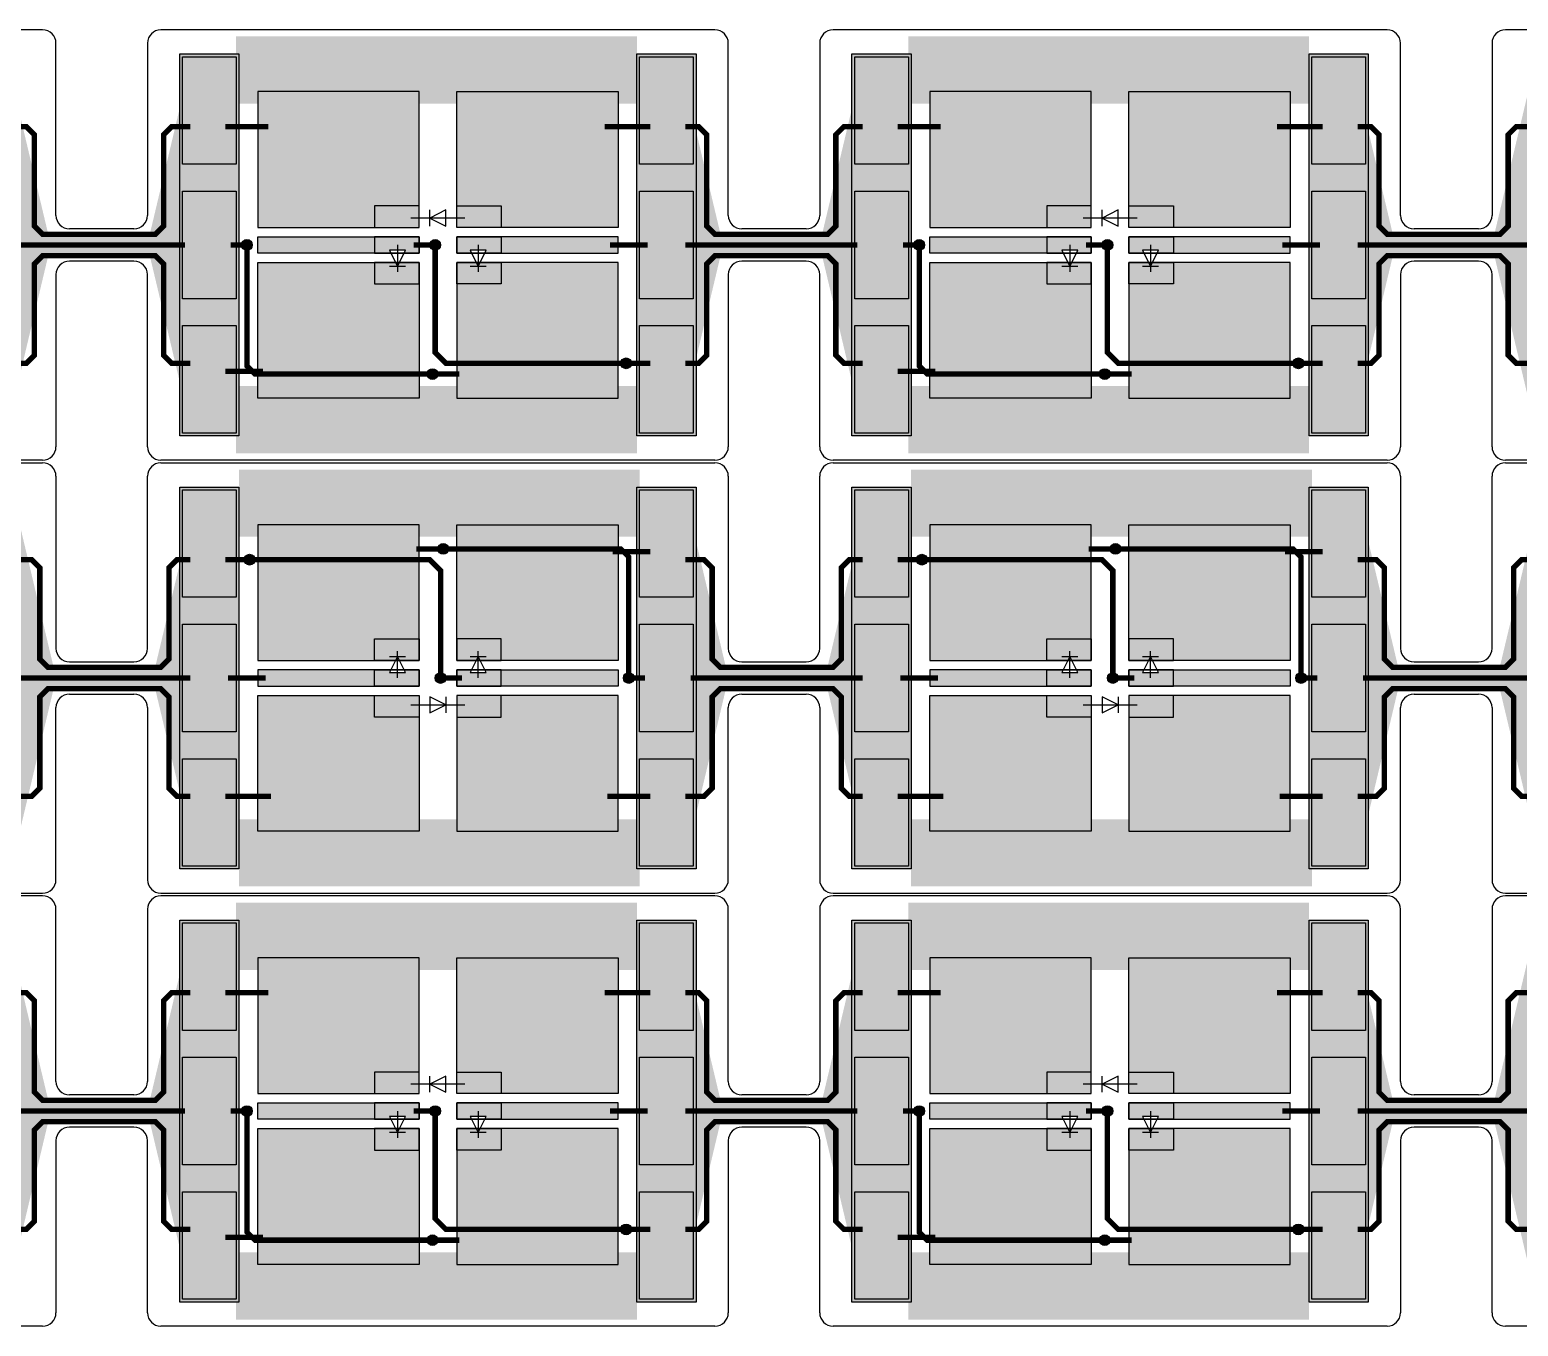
# Model space of a CAD drawing. Extents: x 1822 to 2392, y 725 to 1125.
# Drawn here: x 1937.5 to 1992.9, y 869.4 to 917.6 of the extents above; entities that cross this region are included whole.
import ezdxf

# ---------------------------------------------------------------- set-up
doc = ezdxf.new("R2010")
doc.units = 0
doc.header["$LTSCALE"] = 0.2
for name, color, linetype in [('BS', 1, 'CONTINUOUS'), ('Durchsteiger', 3, 'CONTINUOUS'), ('LED', 7, 'CONTINUOUS'), ('LS', 5, 'CONTINUOUS'), ('Rand', 6, 'CONTINUOUS')]:
    doc.layers.add(name, color=color, linetype=linetype)

msp = doc.modelspace()

# ---------------------------------------------------------------- hatches: boundary and pattern name
at = {"layer": 'BS'}
h = msp.add_hatch(color=256, dxfattribs=at)
h.paths.add_polyline_path([(1943.2, 902.6), (1945.2, 902.6), (1945.2, 906.6), (1943.2, 906.6)])
h.paths.add_polyline_path([(1943.2, 907.6), (1945.2, 907.6), (1945.2, 911.6), (1943.2, 911.6)])
h.paths.add_polyline_path([(1943.2, 912.6), (1945.2, 912.6), (1945.2, 916.6), (1943.2, 916.6)])
h = msp.add_hatch(color=256, dxfattribs=at)
h.paths.add_polyline_path([(1960.2, 902.6), (1962.2, 902.6), (1962.2, 906.6), (1960.2, 906.6)])
h.paths.add_polyline_path([(1960.2, 907.6), (1962.2, 907.6), (1962.2, 911.6), (1960.2, 911.6)])
h.paths.add_polyline_path([(1960.2, 912.6), (1962.2, 912.6), (1962.2, 916.6), (1960.2, 916.6)])
h = msp.add_hatch(color=256, dxfattribs=at)
h.paths.add_polyline_path([(1968.2, 902.6), (1970.2, 902.6), (1970.2, 906.6), (1968.2, 906.6)])
h.paths.add_polyline_path([(1968.2, 907.6), (1970.2, 907.6), (1970.2, 911.6), (1968.2, 911.6)])
h.paths.add_polyline_path([(1968.2, 912.6), (1970.2, 912.6), (1970.2, 916.6), (1968.2, 916.6)])
h = msp.add_hatch(color=256, dxfattribs=at)
h.paths.add_polyline_path([(1985.2, 902.6), (1987.2, 902.6), (1987.2, 906.6), (1985.2, 906.6)])
h.paths.add_polyline_path([(1985.2, 907.6), (1987.2, 907.6), (1987.2, 911.6), (1985.2, 911.6)])
h.paths.add_polyline_path([(1985.2, 912.6), (1987.2, 912.6), (1987.2, 916.6), (1985.2, 916.6)])
h = msp.add_hatch(color=256, dxfattribs=at)
h.paths.add_polyline_path([(1959.4, 903.9), (1959.4, 908.95), (1955.05, 908.95), (1955.05, 908.15), (1953.4, 908.15), (1953.4, 903.9)])
h.paths.add_polyline_path([(1959.4, 909.3), (1959.4, 909.9), (1955.05, 909.9), (1955.05, 909.3)])
h.paths.add_polyline_path([(1959.4, 910.25), (1959.4, 915.3), (1953.4, 915.3), (1953.4, 911.05), (1955.05, 911.05), (1955.05, 910.25)])
h.paths.add_polyline_path([(1950.35, 910.25), (1950.35, 911.05), (1952, 911.05), (1952, 915.3), (1946, 915.3), (1946, 910.25)])
h.paths.add_polyline_path([(1950.35, 909.3), (1950.35, 909.9), (1946, 909.9), (1946, 909.3)])
h.paths.add_polyline_path([(1952, 903.9), (1952, 908.15), (1950.35, 908.15), (1950.35, 908.95), (1946, 908.95), (1946, 903.9)])
h.paths.add_polyline_path([(1952, 908.15), (1952, 908.95), (1951.275, 908.95), (1951.2, 908.8), (1951.125, 908.95), (1950.35, 908.95), (1950.35, 908.15)], flags=17)
h.paths.add_polyline_path([(1952, 909.3), (1952, 909.9), (1950.35, 909.9), (1950.35, 909.3), (1950.95, 909.3), (1950.9, 909.4), (1951.5, 909.4), (1951.45, 909.3)])
h.paths.add_polyline_path([(1952, 910.25), (1952, 911.05), (1950.35, 911.05), (1950.35, 910.25)], flags=17)
h.paths.add_polyline_path([(1955.05, 910.25), (1955.05, 911.05), (1953.4, 911.05), (1953.4, 910.25)], flags=16)
h.paths.add_polyline_path([(1955.05, 909.3), (1955.05, 909.9), (1953.4, 909.9), (1953.4, 909.3), (1953.95, 909.3), (1953.9, 909.4), (1954.5, 909.4), (1954.45, 909.3)])
h.paths.add_polyline_path([(1955.05, 908.15), (1955.05, 908.95), (1954.275, 908.95), (1954.2, 908.8), (1954.125, 908.95), (1953.4, 908.95), (1953.4, 908.15)], flags=17)
h = msp.add_hatch(color=256, dxfattribs=at)
h.paths.add_polyline_path([(1984.4, 903.9), (1984.4, 908.95), (1980.05, 908.95), (1980.05, 908.15), (1978.4, 908.15), (1978.4, 903.9)])
h.paths.add_polyline_path([(1984.4, 909.3), (1984.4, 909.9), (1980.05, 909.9), (1980.05, 909.3)])
h.paths.add_polyline_path([(1984.4, 910.25), (1984.4, 915.3), (1978.4, 915.3), (1978.4, 911.05), (1980.05, 911.05), (1980.05, 910.25)])
h.paths.add_polyline_path([(1975.35, 910.25), (1975.35, 911.05), (1977, 911.05), (1977, 915.3), (1971, 915.3), (1971, 910.25)])
h.paths.add_polyline_path([(1975.35, 909.3), (1975.35, 909.9), (1971, 909.9), (1971, 909.3)])
h.paths.add_polyline_path([(1977, 903.9), (1977, 908.15), (1975.35, 908.15), (1975.35, 908.95), (1971, 908.95), (1971, 903.9)])
h.paths.add_polyline_path([(1977, 908.15), (1977, 908.95), (1976.275, 908.95), (1976.2, 908.8), (1976.125, 908.95), (1975.35, 908.95), (1975.35, 908.15)], flags=17)
h.paths.add_polyline_path([(1977, 909.3), (1977, 909.9), (1975.35, 909.9), (1975.35, 909.3), (1975.95, 909.3), (1975.9, 909.4), (1976.5, 909.4), (1976.45, 909.3)])
h.paths.add_polyline_path([(1977, 910.25), (1977, 911.05), (1975.35, 911.05), (1975.35, 910.25)], flags=17)
h.paths.add_polyline_path([(1980.05, 910.25), (1980.05, 911.05), (1978.4, 911.05), (1978.4, 910.25)], flags=16)
h.paths.add_polyline_path([(1980.05, 909.3), (1980.05, 909.9), (1978.4, 909.9), (1978.4, 909.3), (1978.95, 909.3), (1978.9, 909.4), (1979.5, 909.4), (1979.45, 909.3)])
h.paths.add_polyline_path([(1980.05, 908.15), (1980.05, 908.95), (1979.275, 908.95), (1979.2, 908.8), (1979.125, 908.95), (1978.4, 908.95), (1978.4, 908.15)], flags=17)
h = msp.add_hatch(color=256, dxfattribs=at)
h.paths.add_polyline_path([(1945.2, 900.5), (1943.2, 900.5), (1943.2, 896.5), (1945.2, 896.5)])
h.paths.add_polyline_path([(1945.2, 895.5), (1943.2, 895.5), (1943.2, 891.5), (1945.2, 891.5)])
h.paths.add_polyline_path([(1945.2, 890.5), (1943.2, 890.5), (1943.2, 886.5), (1945.2, 886.5)])
h = msp.add_hatch(color=256, dxfattribs=at)
h.paths.add_polyline_path([(1962.2, 900.5), (1960.2, 900.5), (1960.2, 896.5), (1962.2, 896.5)])
h.paths.add_polyline_path([(1962.2, 895.5), (1960.2, 895.5), (1960.2, 891.5), (1962.2, 891.5)])
h.paths.add_polyline_path([(1962.2, 890.5), (1960.2, 890.5), (1960.2, 886.5), (1962.2, 886.5)])
h = msp.add_hatch(color=256, dxfattribs=at)
h.paths.add_polyline_path([(1970.2, 900.5), (1968.2, 900.5), (1968.2, 896.5), (1970.2, 896.5)])
h.paths.add_polyline_path([(1970.2, 895.5), (1968.2, 895.5), (1968.2, 891.5), (1970.2, 891.5)])
h.paths.add_polyline_path([(1970.2, 890.5), (1968.2, 890.5), (1968.2, 886.5), (1970.2, 886.5)])
h = msp.add_hatch(color=256, dxfattribs=at)
h.paths.add_polyline_path([(1987.2, 900.5), (1985.2, 900.5), (1985.2, 896.5), (1987.2, 896.5)])
h.paths.add_polyline_path([(1987.2, 895.5), (1985.2, 895.5), (1985.2, 891.5), (1987.2, 891.5)])
h.paths.add_polyline_path([(1987.2, 890.5), (1985.2, 890.5), (1985.2, 886.5), (1987.2, 886.5)])
h = msp.add_hatch(color=256, dxfattribs=at)
h.paths.add_polyline_path([(1946, 899.2), (1946, 894.15), (1950.35, 894.15), (1950.35, 894.95), (1952, 894.95), (1952, 899.2)])
h.paths.add_polyline_path([(1946, 893.8), (1946, 893.2), (1950.35, 893.2), (1950.35, 893.8)])
h.paths.add_polyline_path([(1946, 892.85), (1946, 887.8), (1952, 887.8), (1952, 892.05), (1950.35, 892.05), (1950.35, 892.85)])
h.paths.add_polyline_path([(1955.05, 892.85), (1955.05, 892.05), (1953.4, 892.05), (1953.4, 887.8), (1959.4, 887.8), (1959.4, 892.85)])
h.paths.add_polyline_path([(1955.05, 893.8), (1955.05, 893.2), (1959.4, 893.2), (1959.4, 893.8)])
h.paths.add_polyline_path([(1953.4, 899.2), (1953.4, 894.95), (1955.05, 894.95), (1955.05, 894.15), (1959.4, 894.15), (1959.4, 899.2)])
h.paths.add_polyline_path([(1953.4, 894.95), (1953.4, 894.15), (1954.125, 894.15), (1954.2, 894.3), (1954.275, 894.15), (1955.05, 894.15), (1955.05, 894.95)], flags=17)
h.paths.add_polyline_path([(1953.4, 893.8), (1953.4, 893.2), (1955.05, 893.2), (1955.05, 893.8), (1954.45, 893.8), (1954.5, 893.7), (1953.9, 893.7), (1953.95, 893.8)])
h.paths.add_polyline_path([(1953.4, 892.85), (1953.4, 892.05), (1955.05, 892.05), (1955.05, 892.85)], flags=17)
h.paths.add_polyline_path([(1950.35, 892.85), (1950.35, 892.05), (1952, 892.05), (1952, 892.85)], flags=16)
h.paths.add_polyline_path([(1950.35, 893.8), (1950.35, 893.2), (1952, 893.2), (1952, 893.8), (1951.45, 893.8), (1951.5, 893.7), (1950.9, 893.7), (1950.95, 893.8)])
h.paths.add_polyline_path([(1950.35, 894.95), (1950.35, 894.15), (1951.125, 894.15), (1951.2, 894.3), (1951.275, 894.15), (1952, 894.15), (1952, 894.95)], flags=17)
h = msp.add_hatch(color=256, dxfattribs=at)
h.paths.add_polyline_path([(1971, 899.2), (1971, 894.15), (1975.35, 894.15), (1975.35, 894.95), (1977, 894.95), (1977, 899.2)])
h.paths.add_polyline_path([(1971, 893.8), (1971, 893.2), (1975.35, 893.2), (1975.35, 893.8)])
h.paths.add_polyline_path([(1971, 892.85), (1971, 887.8), (1977, 887.8), (1977, 892.05), (1975.35, 892.05), (1975.35, 892.85)])
h.paths.add_polyline_path([(1980.05, 892.85), (1980.05, 892.05), (1978.4, 892.05), (1978.4, 887.8), (1984.4, 887.8), (1984.4, 892.85)])
h.paths.add_polyline_path([(1980.05, 893.8), (1980.05, 893.2), (1984.4, 893.2), (1984.4, 893.8)])
h.paths.add_polyline_path([(1978.4, 899.2), (1978.4, 894.95), (1980.05, 894.95), (1980.05, 894.15), (1984.4, 894.15), (1984.4, 899.2)])
h.paths.add_polyline_path([(1978.4, 894.95), (1978.4, 894.15), (1979.125, 894.15), (1979.2, 894.3), (1979.275, 894.15), (1980.05, 894.15), (1980.05, 894.95)], flags=17)
h.paths.add_polyline_path([(1978.4, 893.8), (1978.4, 893.2), (1980.05, 893.2), (1980.05, 893.8), (1979.45, 893.8), (1979.5, 893.7), (1978.9, 893.7), (1978.95, 893.8)])
h.paths.add_polyline_path([(1978.4, 892.85), (1978.4, 892.05), (1980.05, 892.05), (1980.05, 892.85)], flags=17)
h.paths.add_polyline_path([(1975.35, 892.85), (1975.35, 892.05), (1977, 892.05), (1977, 892.85)], flags=16)
h.paths.add_polyline_path([(1975.35, 893.8), (1975.35, 893.2), (1977, 893.2), (1977, 893.8), (1976.45, 893.8), (1976.5, 893.7), (1975.9, 893.7), (1975.95, 893.8)])
h.paths.add_polyline_path([(1975.35, 894.95), (1975.35, 894.15), (1976.125, 894.15), (1976.2, 894.3), (1976.275, 894.15), (1977, 894.15), (1977, 894.95)], flags=17)
h = msp.add_hatch(color=256, dxfattribs=at)
h.paths.add_polyline_path([(1943.2, 870.4), (1945.2, 870.4), (1945.2, 874.4), (1943.2, 874.4)])
h.paths.add_polyline_path([(1943.2, 875.4), (1945.2, 875.4), (1945.2, 879.4), (1943.2, 879.4)])
h.paths.add_polyline_path([(1943.2, 880.4), (1945.2, 880.4), (1945.2, 884.4), (1943.2, 884.4)])
h = msp.add_hatch(color=256, dxfattribs=at)
h.paths.add_polyline_path([(1960.2, 870.4), (1962.2, 870.4), (1962.2, 874.4), (1960.2, 874.4)])
h.paths.add_polyline_path([(1960.2, 875.4), (1962.2, 875.4), (1962.2, 879.4), (1960.2, 879.4)])
h.paths.add_polyline_path([(1960.2, 880.4), (1962.2, 880.4), (1962.2, 884.4), (1960.2, 884.4)])
h = msp.add_hatch(color=256, dxfattribs=at)
h.paths.add_polyline_path([(1968.2, 870.4), (1970.2, 870.4), (1970.2, 874.4), (1968.2, 874.4)])
h.paths.add_polyline_path([(1968.2, 875.4), (1970.2, 875.4), (1970.2, 879.4), (1968.2, 879.4)])
h.paths.add_polyline_path([(1968.2, 880.4), (1970.2, 880.4), (1970.2, 884.4), (1968.2, 884.4)])
h = msp.add_hatch(color=256, dxfattribs=at)
h.paths.add_polyline_path([(1985.2, 870.4), (1987.2, 870.4), (1987.2, 874.4), (1985.2, 874.4)])
h.paths.add_polyline_path([(1985.2, 875.4), (1987.2, 875.4), (1987.2, 879.4), (1985.2, 879.4)])
h.paths.add_polyline_path([(1985.2, 880.4), (1987.2, 880.4), (1987.2, 884.4), (1985.2, 884.4)])
h = msp.add_hatch(color=256, dxfattribs=at)
h.paths.add_polyline_path([(1959.4, 871.7), (1959.4, 876.75), (1955.05, 876.75), (1955.05, 875.95), (1953.4, 875.95), (1953.4, 871.7)])
h.paths.add_polyline_path([(1959.4, 877.1), (1959.4, 877.7), (1955.05, 877.7), (1955.05, 877.1)])
h.paths.add_polyline_path([(1959.4, 878.05), (1959.4, 883.1), (1953.4, 883.1), (1953.4, 878.85), (1955.05, 878.85), (1955.05, 878.05)])
h.paths.add_polyline_path([(1950.35, 878.05), (1950.35, 878.85), (1952, 878.85), (1952, 883.1), (1946, 883.1), (1946, 878.05)])
h.paths.add_polyline_path([(1950.35, 877.1), (1950.35, 877.7), (1946, 877.7), (1946, 877.1)])
h.paths.add_polyline_path([(1952, 871.7), (1952, 875.95), (1950.35, 875.95), (1950.35, 876.75), (1946, 876.75), (1946, 871.7)])
h.paths.add_polyline_path([(1952, 875.95), (1952, 876.75), (1951.275, 876.75), (1951.2, 876.6), (1951.125, 876.75), (1950.35, 876.75), (1950.35, 875.95)], flags=17)
h.paths.add_polyline_path([(1952, 877.1), (1952, 877.7), (1950.35, 877.7), (1950.35, 877.1), (1950.95, 877.1), (1950.9, 877.2), (1951.5, 877.2), (1951.45, 877.1)])
h.paths.add_polyline_path([(1952, 878.05), (1952, 878.85), (1950.35, 878.85), (1950.35, 878.05)], flags=17)
h.paths.add_polyline_path([(1955.05, 878.05), (1955.05, 878.85), (1953.4, 878.85), (1953.4, 878.05)], flags=16)
h.paths.add_polyline_path([(1955.05, 877.1), (1955.05, 877.7), (1953.4, 877.7), (1953.4, 877.1), (1953.95, 877.1), (1953.9, 877.2), (1954.5, 877.2), (1954.45, 877.1)])
h.paths.add_polyline_path([(1955.05, 875.95), (1955.05, 876.75), (1954.275, 876.75), (1954.2, 876.6), (1954.125, 876.75), (1953.4, 876.75), (1953.4, 875.95)], flags=17)
h = msp.add_hatch(color=256, dxfattribs=at)
h.paths.add_polyline_path([(1984.4, 871.7), (1984.4, 876.75), (1980.05, 876.75), (1980.05, 875.95), (1978.4, 875.95), (1978.4, 871.7)])
h.paths.add_polyline_path([(1984.4, 877.1), (1984.4, 877.7), (1980.05, 877.7), (1980.05, 877.1)])
h.paths.add_polyline_path([(1984.4, 878.05), (1984.4, 883.1), (1978.4, 883.1), (1978.4, 878.85), (1980.05, 878.85), (1980.05, 878.05)])
h.paths.add_polyline_path([(1975.35, 878.05), (1975.35, 878.85), (1977, 878.85), (1977, 883.1), (1971, 883.1), (1971, 878.05)])
h.paths.add_polyline_path([(1975.35, 877.1), (1975.35, 877.7), (1971, 877.7), (1971, 877.1)])
h.paths.add_polyline_path([(1977, 871.7), (1977, 875.95), (1975.35, 875.95), (1975.35, 876.75), (1971, 876.75), (1971, 871.7)])
h.paths.add_polyline_path([(1977, 875.95), (1977, 876.75), (1976.275, 876.75), (1976.2, 876.6), (1976.125, 876.75), (1975.35, 876.75), (1975.35, 875.95)], flags=17)
h.paths.add_polyline_path([(1977, 877.1), (1977, 877.7), (1975.35, 877.7), (1975.35, 877.1), (1975.95, 877.1), (1975.9, 877.2), (1976.5, 877.2), (1976.45, 877.1)])
h.paths.add_polyline_path([(1977, 878.05), (1977, 878.85), (1975.35, 878.85), (1975.35, 878.05)], flags=17)
h.paths.add_polyline_path([(1980.05, 878.05), (1980.05, 878.85), (1978.4, 878.85), (1978.4, 878.05)], flags=16)
h.paths.add_polyline_path([(1980.05, 877.1), (1980.05, 877.7), (1978.4, 877.7), (1978.4, 877.1), (1978.95, 877.1), (1978.9, 877.2), (1979.5, 877.2), (1979.45, 877.1)])
h.paths.add_polyline_path([(1980.05, 875.95), (1980.05, 876.75), (1979.275, 876.75), (1979.2, 876.6), (1979.125, 876.75), (1978.4, 876.75), (1978.4, 875.95)], flags=17)
at = {"layer": 'Durchsteiger'}
for points in [[(1945.6, 909.4, 1), (1945.6, 909.8, 1)], [(1952.6, 909.4, 1), (1952.6, 909.8, 1)], [(1970.6, 909.4, 1), (1970.6, 909.8, 1)], [(1977.6, 909.4, 1), (1977.6, 909.8, 1)], [(1952.5, 904.6, 1), (1952.5, 905, 1)], [(1959.7, 905, 1), (1959.7, 905.4, 1)], [(1977.5, 904.6, 1), (1977.5, 905, 1)], [(1984.7, 905, 1), (1984.7, 905.4, 1)], [(1952.9, 898.5, 1), (1952.9, 898.1, 1)], [(1977.9, 898.5, 1), (1977.9, 898.1, 1)], [(1945.7, 898.1, 1), (1945.7, 897.7, 1)], [(1970.7, 898.1, 1), (1970.7, 897.7, 1)], [(1952.8, 893.7, 1), (1952.8, 893.3, 1)], [(1959.8, 893.7, 1), (1959.8, 893.3, 1)], [(1977.8, 893.7, 1), (1977.8, 893.3, 1)], [(1984.8, 893.7, 1), (1984.8, 893.3, 1)], [(1945.6, 877.2, 1), (1945.6, 877.6, 1)], [(1952.6, 877.2, 1), (1952.6, 877.6, 1)], [(1970.6, 877.2, 1), (1970.6, 877.6, 1)], [(1977.6, 877.2, 1), (1977.6, 877.6, 1)], [(1959.7, 872.8, 1), (1959.7, 873.2, 1)], [(1984.7, 872.8, 1), (1984.7, 873.2, 1)], [(1952.5, 872.4, 1), (1952.5, 872.8, 1)], [(1977.5, 872.4, 1), (1977.5, 872.8, 1)]]:
    msp.add_hatch(color=256, dxfattribs=at).paths.add_polyline_path(points)
at = {"layer": 'LS'}
for points in [[(1945.3, 916.7), (1943.1, 916.7), (1943.1, 902.5), (1945.3, 902.5)], [(1962.3, 916.7), (1960.1, 916.7), (1960.1, 902.5), (1962.3, 902.5)], [(1970.3, 916.7), (1968.1, 916.7), (1968.1, 902.5), (1970.3, 902.5)], [(1987.3, 916.7), (1985.1, 916.7), (1985.1, 902.5), (1987.3, 902.5)], [(1945.3, 900.6), (1943.1, 900.6), (1943.1, 886.4), (1945.3, 886.4)], [(1962.3, 900.6), (1960.1, 900.6), (1960.1, 886.4), (1962.3, 886.4)], [(1970.3, 900.6), (1968.1, 900.6), (1968.1, 886.4), (1970.3, 886.4)], [(1987.3, 900.6), (1985.1, 900.6), (1985.1, 886.4), (1987.3, 886.4)], [(1945.3, 884.5), (1943.1, 884.5), (1943.1, 870.3), (1945.3, 870.3)], [(1962.3, 884.5), (1960.1, 884.5), (1960.1, 870.3), (1962.3, 870.3)], [(1970.3, 884.5), (1968.1, 884.5), (1968.1, 870.3), (1970.3, 870.3)], [(1987.3, 884.5), (1985.1, 884.5), (1985.1, 870.3), (1987.3, 870.3)]]:
    msp.add_hatch(color=256, dxfattribs=at).paths.add_polyline_path(points)

# ---------------------------------------------------------------- linework, layer by layer
at = {"layer": 'BS'}
for p, q in [((1952.8, 909.6), (1952.6, 909.6)), ((1952.7, 909.7), (1952.7, 909.5)), ((1977.8, 909.6), (1977.6, 909.6)), ((1977.7, 909.7), (1977.7, 909.5)), ((1952.6, 893.5), (1952.8, 893.5)), ((1952.7, 893.4), (1952.7, 893.6)), ((1977.6, 893.5), (1977.8, 893.5)), ((1977.7, 893.4), (1977.7, 893.6)), ((1952.8, 877.4), (1952.6, 877.4)), ((1952.7, 877.5), (1952.7, 877.3)), ((1977.8, 877.4), (1977.6, 877.4)), ((1977.7, 877.5), (1977.7, 877.3))]:
    msp.add_line(p, q, dxfattribs=at)
for points in [[(1945.2, 916.6), (1945.2, 912.6), (1943.2, 912.6), (1943.2, 916.6)], [(1962.2, 916.6), (1962.2, 912.6), (1960.2, 912.6), (1960.2, 916.6)], [(1970.2, 916.6), (1970.2, 912.6), (1968.2, 912.6), (1968.2, 916.6)], [(1987.2, 916.6), (1987.2, 912.6), (1985.2, 912.6), (1985.2, 916.6)], [(1952, 910.25), (1952, 915.3), (1946, 915.3), (1946, 910.25)], [(1953.4, 910.25), (1953.4, 915.3), (1959.4, 915.3), (1959.4, 910.25)], [(1977, 910.25), (1977, 915.3), (1971, 915.3), (1971, 910.25)], [(1978.4, 910.25), (1978.4, 915.3), (1984.4, 915.3), (1984.4, 910.25)], [(1945.2, 911.6), (1945.2, 907.6), (1943.2, 907.6), (1943.2, 911.6)], [(1962.2, 911.6), (1962.2, 907.6), (1960.2, 907.6), (1960.2, 911.6)], [(1970.2, 911.6), (1970.2, 907.6), (1968.2, 907.6), (1968.2, 911.6)], [(1987.2, 911.6), (1987.2, 907.6), (1985.2, 907.6), (1985.2, 911.6)], [(1950.35, 911.05), (1950.35, 910.25), (1952, 910.25), (1952, 911.05)], [(1955.05, 911.05), (1955.05, 910.25), (1953.4, 910.25), (1953.4, 911.05)], [(1975.35, 911.05), (1975.35, 910.25), (1977, 910.25), (1977, 911.05)], [(1980.05, 911.05), (1980.05, 910.25), (1978.4, 910.25), (1978.4, 911.05)], [(1952, 909.9), (1952, 909.3), (1946, 909.3), (1946, 909.9)], [(1950.35, 909.9), (1950.35, 909.3), (1952, 909.3), (1952, 909.9)], [(1955.05, 909.9), (1955.05, 909.3), (1953.4, 909.3), (1953.4, 909.9)], [(1953.4, 909.9), (1953.4, 909.3), (1959.4, 909.3), (1959.4, 909.9)], [(1977, 909.9), (1977, 909.3), (1971, 909.3), (1971, 909.9)], [(1975.35, 909.9), (1975.35, 909.3), (1977, 909.3), (1977, 909.9)], [(1980.05, 909.9), (1980.05, 909.3), (1978.4, 909.3), (1978.4, 909.9)], [(1978.4, 909.9), (1978.4, 909.3), (1984.4, 909.3), (1984.4, 909.9)], [(1952, 908.95), (1952, 903.9), (1946, 903.9), (1946, 908.95)], [(1950.35, 908.95), (1950.35, 908.15), (1952, 908.15), (1952, 908.95)], [(1955.05, 908.95), (1955.05, 908.15), (1953.4, 908.15), (1953.4, 908.95)], [(1953.4, 908.95), (1953.4, 903.9), (1959.4, 903.9), (1959.4, 908.95)], [(1977, 908.95), (1977, 903.9), (1971, 903.9), (1971, 908.95)], [(1975.35, 908.95), (1975.35, 908.15), (1977, 908.15), (1977, 908.95)], [(1980.05, 908.95), (1980.05, 908.15), (1978.4, 908.15), (1978.4, 908.95)], [(1978.4, 908.95), (1978.4, 903.9), (1984.4, 903.9), (1984.4, 908.95)], [(1945.2, 906.6), (1945.2, 902.6), (1943.2, 902.6), (1943.2, 906.6)], [(1962.2, 906.6), (1962.2, 902.6), (1960.2, 902.6), (1960.2, 906.6)], [(1970.2, 906.6), (1970.2, 902.6), (1968.2, 902.6), (1968.2, 906.6)], [(1987.2, 906.6), (1987.2, 902.6), (1985.2, 902.6), (1985.2, 906.6)], [(1943.2, 896.5), (1943.2, 900.5), (1945.2, 900.5), (1945.2, 896.5)], [(1960.2, 896.5), (1960.2, 900.5), (1962.2, 900.5), (1962.2, 896.5)], [(1968.2, 896.5), (1968.2, 900.5), (1970.2, 900.5), (1970.2, 896.5)], [(1985.2, 896.5), (1985.2, 900.5), (1987.2, 900.5), (1987.2, 896.5)], [(1952, 894.15), (1952, 899.2), (1946, 899.2), (1946, 894.15)], [(1953.4, 894.15), (1953.4, 899.2), (1959.4, 899.2), (1959.4, 894.15)], [(1977, 894.15), (1977, 899.2), (1971, 899.2), (1971, 894.15)], [(1978.4, 894.15), (1978.4, 899.2), (1984.4, 899.2), (1984.4, 894.15)], [(1943.2, 891.5), (1943.2, 895.5), (1945.2, 895.5), (1945.2, 891.5)], [(1960.2, 891.5), (1960.2, 895.5), (1962.2, 895.5), (1962.2, 891.5)], [(1968.2, 891.5), (1968.2, 895.5), (1970.2, 895.5), (1970.2, 891.5)], [(1985.2, 891.5), (1985.2, 895.5), (1987.2, 895.5), (1987.2, 891.5)], [(1950.35, 894.15), (1950.35, 894.95), (1952, 894.95), (1952, 894.15)], [(1955.05, 894.15), (1955.05, 894.95), (1953.4, 894.95), (1953.4, 894.15)], [(1975.35, 894.15), (1975.35, 894.95), (1977, 894.95), (1977, 894.15)], [(1980.05, 894.15), (1980.05, 894.95), (1978.4, 894.95), (1978.4, 894.15)], [(1952, 893.2), (1952, 893.8), (1946, 893.8), (1946, 893.2)], [(1950.35, 893.2), (1950.35, 893.8), (1952, 893.8), (1952, 893.2)], [(1955.05, 893.2), (1955.05, 893.8), (1953.4, 893.8), (1953.4, 893.2)], [(1953.4, 893.2), (1953.4, 893.8), (1959.4, 893.8), (1959.4, 893.2)], [(1977, 893.2), (1977, 893.8), (1971, 893.8), (1971, 893.2)], [(1975.35, 893.2), (1975.35, 893.8), (1977, 893.8), (1977, 893.2)], [(1980.05, 893.2), (1980.05, 893.8), (1978.4, 893.8), (1978.4, 893.2)], [(1978.4, 893.2), (1978.4, 893.8), (1984.4, 893.8), (1984.4, 893.2)], [(1952, 892.85), (1952, 887.8), (1946, 887.8), (1946, 892.85)], [(1950.35, 892.05), (1950.35, 892.85), (1952, 892.85), (1952, 892.05)], [(1955.05, 892.05), (1955.05, 892.85), (1953.4, 892.85), (1953.4, 892.05)], [(1953.4, 892.85), (1953.4, 887.8), (1959.4, 887.8), (1959.4, 892.85)], [(1977, 892.85), (1977, 887.8), (1971, 887.8), (1971, 892.85)], [(1975.35, 892.05), (1975.35, 892.85), (1977, 892.85), (1977, 892.05)], [(1980.05, 892.05), (1980.05, 892.85), (1978.4, 892.85), (1978.4, 892.05)], [(1978.4, 892.85), (1978.4, 887.8), (1984.4, 887.8), (1984.4, 892.85)], [(1943.2, 886.5), (1943.2, 890.5), (1945.2, 890.5), (1945.2, 886.5)], [(1960.2, 886.5), (1960.2, 890.5), (1962.2, 890.5), (1962.2, 886.5)], [(1968.2, 886.5), (1968.2, 890.5), (1970.2, 890.5), (1970.2, 886.5)], [(1985.2, 886.5), (1985.2, 890.5), (1987.2, 890.5), (1987.2, 886.5)], [(1945.2, 884.4), (1945.2, 880.4), (1943.2, 880.4), (1943.2, 884.4)], [(1962.2, 884.4), (1962.2, 880.4), (1960.2, 880.4), (1960.2, 884.4)], [(1970.2, 884.4), (1970.2, 880.4), (1968.2, 880.4), (1968.2, 884.4)], [(1987.2, 884.4), (1987.2, 880.4), (1985.2, 880.4), (1985.2, 884.4)], [(1952, 878.05), (1952, 883.1), (1946, 883.1), (1946, 878.05)], [(1953.4, 878.05), (1953.4, 883.1), (1959.4, 883.1), (1959.4, 878.05)], [(1977, 878.05), (1977, 883.1), (1971, 883.1), (1971, 878.05)], [(1978.4, 878.05), (1978.4, 883.1), (1984.4, 883.1), (1984.4, 878.05)], [(1945.2, 879.4), (1945.2, 875.4), (1943.2, 875.4), (1943.2, 879.4)], [(1962.2, 879.4), (1962.2, 875.4), (1960.2, 875.4), (1960.2, 879.4)], [(1970.2, 879.4), (1970.2, 875.4), (1968.2, 875.4), (1968.2, 879.4)], [(1987.2, 879.4), (1987.2, 875.4), (1985.2, 875.4), (1985.2, 879.4)], [(1950.35, 878.85), (1950.35, 878.05), (1952, 878.05), (1952, 878.85)], [(1955.05, 878.85), (1955.05, 878.05), (1953.4, 878.05), (1953.4, 878.85)], [(1975.35, 878.85), (1975.35, 878.05), (1977, 878.05), (1977, 878.85)], [(1980.05, 878.85), (1980.05, 878.05), (1978.4, 878.05), (1978.4, 878.85)], [(1952, 877.7), (1952, 877.1), (1946, 877.1), (1946, 877.7)], [(1950.35, 877.7), (1950.35, 877.1), (1952, 877.1), (1952, 877.7)], [(1955.05, 877.7), (1955.05, 877.1), (1953.4, 877.1), (1953.4, 877.7)], [(1953.4, 877.7), (1953.4, 877.1), (1959.4, 877.1), (1959.4, 877.7)], [(1977, 877.7), (1977, 877.1), (1971, 877.1), (1971, 877.7)], [(1975.35, 877.7), (1975.35, 877.1), (1977, 877.1), (1977, 877.7)], [(1980.05, 877.7), (1980.05, 877.1), (1978.4, 877.1), (1978.4, 877.7)], [(1978.4, 877.7), (1978.4, 877.1), (1984.4, 877.1), (1984.4, 877.7)], [(1952, 876.75), (1952, 871.7), (1946, 871.7), (1946, 876.75)], [(1950.35, 876.75), (1950.35, 875.95), (1952, 875.95), (1952, 876.75)], [(1955.05, 876.75), (1955.05, 875.95), (1953.4, 875.95), (1953.4, 876.75)], [(1953.4, 876.75), (1953.4, 871.7), (1959.4, 871.7), (1959.4, 876.75)], [(1977, 876.75), (1977, 871.7), (1971, 871.7), (1971, 876.75)], [(1975.35, 876.75), (1975.35, 875.95), (1977, 875.95), (1977, 876.75)], [(1980.05, 876.75), (1980.05, 875.95), (1978.4, 875.95), (1978.4, 876.75)], [(1978.4, 876.75), (1978.4, 871.7), (1984.4, 871.7), (1984.4, 876.75)], [(1945.2, 874.4), (1945.2, 870.4), (1943.2, 870.4), (1943.2, 874.4)], [(1962.2, 874.4), (1962.2, 870.4), (1960.2, 870.4), (1960.2, 874.4)], [(1970.2, 874.4), (1970.2, 870.4), (1968.2, 870.4), (1968.2, 874.4)], [(1987.2, 874.4), (1987.2, 870.4), (1985.2, 870.4), (1985.2, 874.4)]]:
    msp.add_lwpolyline(points, close=True, dxfattribs=at)
at = {"layer": 'BS', "const_width": 0.2}
for points in [[(1940.3, 910), (1938, 910), (1937.7, 910.3), (1937.7, 913.7), (1937.4, 914), (1936.9, 914)], [(1943.5, 914), (1942.8, 914), (1942.5, 913.7), (1942.5, 910.3), (1942.2, 910), (1940.3, 910)], [(1946.4, 914), (1944.8, 914)], [(1960.6, 914), (1958.9, 914)], [(1965.3, 910), (1963, 910), (1962.7, 910.3), (1962.7, 913.7), (1962.4, 914), (1961.9, 914)], [(1968.5, 914), (1967.8, 914), (1967.5, 913.7), (1967.5, 910.3), (1967.2, 910), (1965.3, 910)], [(1971.4, 914), (1969.8, 914)], [(1985.6, 914), (1983.9, 914)], [(1990.3, 910), (1988, 910), (1987.7, 910.3), (1987.7, 913.7), (1987.4, 914), (1986.9, 914)], [(1993.5, 914), (1992.8, 914), (1992.5, 913.7), (1992.5, 910.3), (1992.2, 910), (1990.3, 910)], [(1940.3, 909.6), (1936.9, 909.6)], [(1943.3, 909.6), (1940.3, 909.6)], [(1945.5, 909.6), (1945, 909.6)], [(1952.5, 909.6), (1951.8, 909.6)], [(1960.5, 909.6), (1959.1, 909.6)], [(1965.3, 909.6), (1961.9, 909.6)], [(1968.3, 909.6), (1965.3, 909.6)], [(1970.5, 909.6), (1970, 909.6)], [(1977.5, 909.6), (1976.8, 909.6)], [(1985.5, 909.6), (1984.1, 909.6)], [(1990.3, 909.6), (1986.9, 909.6)], [(1993.3, 909.6), (1990.3, 909.6)], [(1940.3, 909.2), (1938, 909.2), (1937.7, 908.9), (1937.7, 905.5), (1937.4, 905.2), (1936.9, 905.2)], [(1943.5, 905.2), (1942.8, 905.2), (1942.5, 905.5), (1942.5, 908.9), (1942.2, 909.2), (1940.3, 909.2)], [(1965.3, 909.2), (1963, 909.2), (1962.7, 908.9), (1962.7, 905.5), (1962.4, 905.2), (1961.9, 905.2)], [(1968.5, 905.2), (1967.8, 905.2), (1967.5, 905.5), (1967.5, 908.9), (1967.2, 909.2), (1965.3, 909.2)], [(1990.3, 909.2), (1988, 909.2), (1987.7, 908.9), (1987.7, 905.5), (1987.4, 905.2), (1986.9, 905.2)], [(1993.5, 905.2), (1992.8, 905.2), (1992.5, 905.5), (1992.5, 908.9), (1992.2, 909.2), (1990.3, 909.2)], [(1946.2, 904.9), (1944.8, 904.9)], [(1959.8, 905.2), (1960.6, 905.2)], [(1971.2, 904.9), (1969.8, 904.9)], [(1984.8, 905.2), (1985.6, 905.2)], [(1953.5, 904.8), (1952.6, 904.8)], [(1978.5, 904.8), (1977.6, 904.8)], [(1951.9, 898.3), (1952.8, 898.3)], [(1976.9, 898.3), (1977.8, 898.3)], [(1936.9, 897.9), (1937.6, 897.9), (1937.9, 897.6), (1937.9, 894.2), (1938.2, 893.9), (1940.1, 893.9)], [(1940.1, 893.9), (1942.4, 893.9), (1942.7, 894.2), (1942.7, 897.6), (1943, 897.9), (1943.5, 897.9)], [(1945.6, 897.9), (1944.8, 897.9)], [(1959.2, 898.2), (1960.6, 898.2)], [(1961.9, 897.9), (1962.6, 897.9), (1962.9, 897.6), (1962.9, 894.2), (1963.2, 893.9), (1965.1, 893.9)], [(1965.1, 893.9), (1967.4, 893.9), (1967.7, 894.2), (1967.7, 897.6), (1968, 897.9), (1968.5, 897.9)], [(1970.6, 897.9), (1969.8, 897.9)], [(1984.2, 898.2), (1985.6, 898.2)], [(1986.9, 897.9), (1987.6, 897.9), (1987.9, 897.6), (1987.9, 894.2), (1988.2, 893.9), (1990.1, 893.9)], [(1990.1, 893.9), (1992.4, 893.9), (1992.7, 894.2), (1992.7, 897.6), (1993, 897.9), (1993.5, 897.9)], [(1937.1, 893.5), (1940.1, 893.5)], [(1940.1, 893.5), (1943.5, 893.5)], [(1944.9, 893.5), (1946.3, 893.5)], [(1952.9, 893.5), (1953.6, 893.5)], [(1959.9, 893.5), (1960.4, 893.5)], [(1962.1, 893.5), (1965.1, 893.5)], [(1965.1, 893.5), (1968.5, 893.5)], [(1969.9, 893.5), (1971.3, 893.5)], [(1977.9, 893.5), (1978.6, 893.5)], [(1984.9, 893.5), (1985.4, 893.5)], [(1987.1, 893.5), (1990.1, 893.5)], [(1990.1, 893.5), (1993.5, 893.5)], [(1936.9, 889.1), (1937.6, 889.1), (1937.9, 889.4), (1937.9, 892.8), (1938.2, 893.1), (1940.1, 893.1)], [(1940.1, 893.1), (1942.4, 893.1), (1942.7, 892.8), (1942.7, 889.4), (1943, 889.1), (1943.5, 889.1)], [(1961.9, 889.1), (1962.6, 889.1), (1962.9, 889.4), (1962.9, 892.8), (1963.2, 893.1), (1965.1, 893.1)], [(1965.1, 893.1), (1967.4, 893.1), (1967.7, 892.8), (1967.7, 889.4), (1968, 889.1), (1968.5, 889.1)], [(1986.9, 889.1), (1987.6, 889.1), (1987.9, 889.4), (1987.9, 892.8), (1988.2, 893.1), (1990.1, 893.1)], [(1990.1, 893.1), (1992.4, 893.1), (1992.7, 892.8), (1992.7, 889.4), (1993, 889.1), (1993.5, 889.1)], [(1944.8, 889.1), (1946.5, 889.1)], [(1959, 889.1), (1960.6, 889.1)], [(1969.8, 889.1), (1971.5, 889.1)], [(1984, 889.1), (1985.6, 889.1)], [(1940.3, 877.8), (1938, 877.8), (1937.7, 878.1), (1937.7, 881.5), (1937.4, 881.8), (1936.9, 881.8)], [(1943.5, 881.8), (1942.8, 881.8), (1942.5, 881.5), (1942.5, 878.1), (1942.2, 877.8), (1940.3, 877.8)], [(1946.4, 881.8), (1944.8, 881.8)], [(1960.6, 881.8), (1958.9, 881.8)], [(1965.3, 877.8), (1963, 877.8), (1962.7, 878.1), (1962.7, 881.5), (1962.4, 881.8), (1961.9, 881.8)], [(1968.5, 881.8), (1967.8, 881.8), (1967.5, 881.5), (1967.5, 878.1), (1967.2, 877.8), (1965.3, 877.8)], [(1971.4, 881.8), (1969.8, 881.8)], [(1985.6, 881.8), (1983.9, 881.8)], [(1990.3, 877.8), (1988, 877.8), (1987.7, 878.1), (1987.7, 881.5), (1987.4, 881.8), (1986.9, 881.8)], [(1993.5, 881.8), (1992.8, 881.8), (1992.5, 881.5), (1992.5, 878.1), (1992.2, 877.8), (1990.3, 877.8)], [(1940.3, 877.4), (1936.9, 877.4)], [(1943.3, 877.4), (1940.3, 877.4)], [(1945.5, 877.4), (1945, 877.4)], [(1952.5, 877.4), (1951.8, 877.4)], [(1960.5, 877.4), (1959.1, 877.4)], [(1965.3, 877.4), (1961.9, 877.4)], [(1968.3, 877.4), (1965.3, 877.4)], [(1970.5, 877.4), (1970, 877.4)], [(1977.5, 877.4), (1976.8, 877.4)], [(1985.5, 877.4), (1984.1, 877.4)], [(1990.3, 877.4), (1986.9, 877.4)], [(1993.3, 877.4), (1990.3, 877.4)], [(1940.3, 877), (1938, 877), (1937.7, 876.7), (1937.7, 873.3), (1937.4, 873), (1936.9, 873)], [(1943.5, 873), (1942.8, 873), (1942.5, 873.3), (1942.5, 876.7), (1942.2, 877), (1940.3, 877)], [(1965.3, 877), (1963, 877), (1962.7, 876.7), (1962.7, 873.3), (1962.4, 873), (1961.9, 873)], [(1968.5, 873), (1967.8, 873), (1967.5, 873.3), (1967.5, 876.7), (1967.2, 877), (1965.3, 877)], [(1990.3, 877), (1988, 877), (1987.7, 876.7), (1987.7, 873.3), (1987.4, 873), (1986.9, 873)], [(1993.5, 873), (1992.8, 873), (1992.5, 873.3), (1992.5, 876.7), (1992.2, 877), (1990.3, 877)], [(1959.8, 873), (1960.6, 873)], [(1984.8, 873), (1985.6, 873)], [(1946.2, 872.7), (1944.8, 872.7)], [(1953.5, 872.6), (1952.6, 872.6)], [(1971.2, 872.7), (1969.8, 872.7)], [(1978.5, 872.6), (1977.6, 872.6)]]:
    msp.add_lwpolyline(points, dxfattribs=at)
at = {"layer": 'Durchsteiger'}
for centre in [(1945.6, 909.6), (1952.6, 909.6), (1970.6, 909.6), (1977.6, 909.6), (1952.5, 904.8), (1959.7, 905.2), (1977.5, 904.8), (1984.7, 905.2), (1952.9, 898.3), (1977.9, 898.3), (1945.7, 897.9), (1970.7, 897.9), (1952.8, 893.5), (1959.8, 893.5), (1977.8, 893.5), (1984.8, 893.5), (1945.6, 877.4), (1952.6, 877.4), (1970.6, 877.4), (1977.6, 877.4), (1959.7, 873), (1984.7, 873), (1952.5, 872.6), (1977.5, 872.6)]:
    msp.add_circle(centre, 0.2, dxfattribs=at)
at = {"layer": 'LED'}
for p, q in [((1953.7, 910.6), (1951.7, 910.6)), ((1953, 910.9), (1952.4, 910.6)), ((1952.4, 910.3), (1952.4, 910.9)), ((1952.4, 910.6), (1953, 910.3)), ((1953, 910.3), (1953, 910.9)), ((1978.7, 910.6), (1976.7, 910.6)), ((1978, 910.9), (1977.4, 910.6)), ((1977.4, 910.3), (1977.4, 910.9)), ((1977.4, 910.6), (1978, 910.3)), ((1978, 910.3), (1978, 910.9)), ((1951.2, 909.6), (1951.2, 908.6)), ((1954.2, 909.6), (1954.2, 908.6)), ((1976.2, 909.6), (1976.2, 908.6)), ((1979.2, 909.6), (1979.2, 908.6)), ((1951.5, 909.4), (1950.9, 909.4)), ((1950.9, 909.4), (1951.2, 908.8)), ((1951.2, 908.8), (1951.5, 909.4)), ((1954.5, 909.4), (1953.9, 909.4)), ((1953.9, 909.4), (1954.2, 908.8)), ((1954.2, 908.8), (1954.5, 909.4)), ((1976.5, 909.4), (1975.9, 909.4)), ((1975.9, 909.4), (1976.2, 908.8)), ((1976.2, 908.8), (1976.5, 909.4)), ((1979.5, 909.4), (1978.9, 909.4)), ((1978.9, 909.4), (1979.2, 908.8)), ((1979.2, 908.8), (1979.5, 909.4)), ((1951.5, 908.8), (1950.9, 908.8)), ((1954.5, 908.8), (1953.9, 908.8)), ((1976.5, 908.8), (1975.9, 908.8)), ((1979.5, 908.8), (1978.9, 908.8)), ((1951.2, 893.5), (1951.2, 894.5)), ((1954.2, 893.5), (1954.2, 894.5)), ((1976.2, 893.5), (1976.2, 894.5)), ((1979.2, 893.5), (1979.2, 894.5)), ((1951.2, 894.3), (1950.9, 893.7)), ((1950.9, 894.3), (1951.5, 894.3)), ((1951.5, 893.7), (1951.2, 894.3)), ((1954.2, 894.3), (1953.9, 893.7)), ((1953.9, 894.3), (1954.5, 894.3)), ((1954.5, 893.7), (1954.2, 894.3)), ((1976.2, 894.3), (1975.9, 893.7)), ((1975.9, 894.3), (1976.5, 894.3)), ((1976.5, 893.7), (1976.2, 894.3)), ((1979.2, 894.3), (1978.9, 893.7)), ((1978.9, 894.3), (1979.5, 894.3)), ((1979.5, 893.7), (1979.2, 894.3)), ((1950.9, 893.7), (1951.5, 893.7)), ((1953.9, 893.7), (1954.5, 893.7)), ((1975.9, 893.7), (1976.5, 893.7)), ((1978.9, 893.7), (1979.5, 893.7)), ((1952.4, 892.8), (1952.4, 892.2)), ((1953, 892.5), (1952.4, 892.8)), ((1953, 892.8), (1953, 892.2)), ((1977.4, 892.8), (1977.4, 892.2)), ((1978, 892.5), (1977.4, 892.8)), ((1978, 892.8), (1978, 892.2)), ((1951.7, 892.5), (1953.7, 892.5)), ((1952.4, 892.2), (1953, 892.5)), ((1976.7, 892.5), (1978.7, 892.5)), ((1977.4, 892.2), (1978, 892.5)), ((1953, 878.7), (1952.4, 878.4)), ((1952.4, 878.1), (1952.4, 878.7)), ((1953, 878.1), (1953, 878.7)), ((1978, 878.7), (1977.4, 878.4)), ((1977.4, 878.1), (1977.4, 878.7)), ((1978, 878.1), (1978, 878.7)), ((1953.7, 878.4), (1951.7, 878.4)), ((1952.4, 878.4), (1953, 878.1)), ((1978.7, 878.4), (1976.7, 878.4)), ((1977.4, 878.4), (1978, 878.1)), ((1951.2, 877.4), (1951.2, 876.4)), ((1954.2, 877.4), (1954.2, 876.4)), ((1976.2, 877.4), (1976.2, 876.4)), ((1979.2, 877.4), (1979.2, 876.4)), ((1951.5, 877.2), (1950.9, 877.2)), ((1950.9, 877.2), (1951.2, 876.6)), ((1951.2, 876.6), (1951.5, 877.2)), ((1954.5, 877.2), (1953.9, 877.2)), ((1953.9, 877.2), (1954.2, 876.6)), ((1954.2, 876.6), (1954.5, 877.2)), ((1976.5, 877.2), (1975.9, 877.2)), ((1975.9, 877.2), (1976.2, 876.6)), ((1976.2, 876.6), (1976.5, 877.2)), ((1979.5, 877.2), (1978.9, 877.2)), ((1978.9, 877.2), (1979.2, 876.6)), ((1979.2, 876.6), (1979.5, 877.2)), ((1951.5, 876.6), (1950.9, 876.6)), ((1954.5, 876.6), (1953.9, 876.6)), ((1976.5, 876.6), (1975.9, 876.6)), ((1979.5, 876.6), (1978.9, 876.6))]:
    msp.add_line(p, q, dxfattribs=at)
at = {"layer": 'LS'}
for points, const_width in [([(1960.1, 916.1), (1945.2, 916.1)], 2.5), ([(1985.1, 916.1), (1970.2, 916.1)], 2.5), ([(1940.3, 909.6), (1938.2, 909.6)], 0.9), ([(1942, 909.6), (1940.3, 909.6)], 0.9), ([(1965.3, 909.6), (1963.2, 909.6)], 0.9), ([(1967, 909.6), (1965.3, 909.6)], 0.9), ([(1990.3, 909.6), (1988.2, 909.6)], 0.9), ([(1992, 909.6), (1990.3, 909.6)], 0.9), ([(1952.4, 904.8), (1945.9, 904.8), (1945.6, 905.1), (1945.6, 909.3), (1945.6, 909.5)], 0.2), ([(1959.6, 905.2), (1957.5, 905.2), (1953, 905.2), (1952.6, 905.6), (1952.6, 909.5)], 0.2), ([(1977.4, 904.8), (1970.9, 904.8), (1970.6, 905.1), (1970.6, 909.3), (1970.6, 909.5)], 0.2), ([(1984.6, 905.2), (1982.5, 905.2), (1978, 905.2), (1977.6, 905.6), (1977.6, 909.5)], 0.2), ([(1960.1, 903.1), (1945.2, 903.1)], 2.5), ([(1985.1, 903.1), (1970.2, 903.1)], 2.5), ([(1945.3, 900), (1960.2, 900)], 2.5), ([(1970.3, 900), (1985.2, 900)], 2.5), ([(1953, 898.3), (1959.5, 898.3), (1959.8, 898), (1959.8, 893.8), (1959.8, 893.6)], 0.2), ([(1978, 898.3), (1984.5, 898.3), (1984.8, 898), (1984.8, 893.8), (1984.8, 893.6)], 0.2), ([(1945.8, 897.9), (1947.9, 897.9), (1952.4, 897.9), (1952.8, 897.5), (1952.8, 893.6)], 0.2), ([(1970.8, 897.9), (1972.9, 897.9), (1977.4, 897.9), (1977.8, 897.5), (1977.8, 893.6)], 0.2), ([(1938.4, 893.5), (1940.1, 893.5)], 0.9), ([(1940.1, 893.5), (1942.2, 893.5)], 0.9), ([(1963.4, 893.5), (1965.1, 893.5)], 0.9), ([(1965.1, 893.5), (1967.2, 893.5)], 0.9), ([(1988.4, 893.5), (1990.1, 893.5)], 0.9), ([(1990.1, 893.5), (1992.2, 893.5)], 0.9), ([(1945.3, 887), (1960.2, 887)], 2.5), ([(1970.3, 887), (1985.2, 887)], 2.5), ([(1960.1, 883.9), (1945.2, 883.9)], 2.5), ([(1985.1, 883.9), (1970.2, 883.9)], 2.5), ([(1940.3, 877.4), (1938.2, 877.4)], 0.9), ([(1942, 877.4), (1940.3, 877.4)], 0.9), ([(1952.4, 872.6), (1945.9, 872.6), (1945.6, 872.9), (1945.6, 877.1), (1945.6, 877.3)], 0.2), ([(1959.6, 873), (1957.5, 873), (1953, 873), (1952.6, 873.4), (1952.6, 877.3)], 0.2), ([(1965.3, 877.4), (1963.2, 877.4)], 0.9), ([(1967, 877.4), (1965.3, 877.4)], 0.9), ([(1977.4, 872.6), (1970.9, 872.6), (1970.6, 872.9), (1970.6, 877.1), (1970.6, 877.3)], 0.2), ([(1984.6, 873), (1982.5, 873), (1978, 873), (1977.6, 873.4), (1977.6, 877.3)], 0.2), ([(1990.3, 877.4), (1988.2, 877.4)], 0.9), ([(1992, 877.4), (1990.3, 877.4)], 0.9), ([(1960.1, 870.9), (1945.2, 870.9)], 2.5), ([(1985.1, 870.9), (1970.2, 870.9)], 2.5)]:
    msp.add_lwpolyline(points, dxfattribs=dict(at, const_width=const_width))
for points in [[(1938.2, 909.6, 0.9, 11, 0), (1937, 909.6, 15, 15, 0)], [(1942, 909.6, 0.9, 11, 0), (1943.2, 909.6, 15, 15, 0)], [(1963.2, 909.6, 0.9, 11, 0), (1962, 909.6, 15, 15, 0)], [(1967, 909.6, 0.9, 11, 0), (1968.2, 909.6, 15, 15, 0)], [(1988.2, 909.6, 0.9, 11, 0), (1987, 909.6, 15, 15, 0)], [(1992, 909.6, 0.9, 11, 0), (1993.2, 909.6, 15, 15, 0)], [(1938.4, 893.5, 0.9, 11, 0), (1937.2, 893.5, 15, 15, 0)], [(1942.2, 893.5, 0.9, 11, 0), (1943.4, 893.5, 15, 15, 0)], [(1963.4, 893.5, 0.9, 11, 0), (1962.2, 893.5, 15, 15, 0)], [(1967.2, 893.5, 0.9, 11, 0), (1968.4, 893.5, 15, 15, 0)], [(1988.4, 893.5, 0.9, 11, 0), (1987.2, 893.5, 15, 15, 0)], [(1992.2, 893.5, 0.9, 11, 0), (1993.4, 893.5, 15, 15, 0)], [(1938.2, 877.4, 0.9, 11, 0), (1937, 877.4, 15, 15, 0)], [(1942, 877.4, 0.9, 11, 0), (1943.2, 877.4, 15, 15, 0)], [(1963.2, 877.4, 0.9, 11, 0), (1962, 877.4, 15, 15, 0)], [(1967, 877.4, 0.9, 11, 0), (1968.2, 877.4, 15, 15, 0)], [(1988.2, 877.4, 0.9, 11, 0), (1987, 877.4, 15, 15, 0)], [(1992, 877.4, 0.9, 11, 0), (1993.2, 877.4, 15, 15, 0)]]:
    msp.add_lwpolyline(points, format="xyseb", dxfattribs=at)
for points in [[(1945.3, 916.7), (1945.3, 902.5), (1943.1, 902.5), (1943.1, 916.7)], [(1962.3, 916.7), (1962.3, 902.5), (1960.1, 902.5), (1960.1, 916.7)], [(1970.3, 916.7), (1970.3, 902.5), (1968.1, 902.5), (1968.1, 916.7)], [(1987.3, 916.7), (1987.3, 902.5), (1985.1, 902.5), (1985.1, 916.7)], [(1943.1, 886.4), (1943.1, 900.6), (1945.3, 900.6), (1945.3, 886.4)], [(1960.1, 886.4), (1960.1, 900.6), (1962.3, 900.6), (1962.3, 886.4)], [(1968.1, 886.4), (1968.1, 900.6), (1970.3, 900.6), (1970.3, 886.4)], [(1985.1, 886.4), (1985.1, 900.6), (1987.3, 900.6), (1987.3, 886.4)], [(1945.3, 884.5), (1945.3, 870.3), (1943.1, 870.3), (1943.1, 884.5)], [(1962.3, 884.5), (1962.3, 870.3), (1960.1, 870.3), (1960.1, 884.5)], [(1970.3, 884.5), (1970.3, 870.3), (1968.1, 870.3), (1968.1, 884.5)], [(1987.3, 884.5), (1987.3, 870.3), (1985.1, 870.3), (1985.1, 884.5)]]:
    msp.add_lwpolyline(points, close=True, dxfattribs=at)
at = {"layer": 'Rand'}
for p, q in [((1938, 917.6), (1917.4, 917.6)), ((1963, 917.6), (1942.4, 917.6)), ((1988, 917.6), (1967.4, 917.6)), ((2013, 917.6), (1992.4, 917.6)), ((1938.5, 910.7), (1938.5, 917.1)), ((1941.9, 917.1), (1941.9, 910.7)), ((1963.5, 910.7), (1963.5, 917.1)), ((1966.9, 917.1), (1966.9, 910.7)), ((1988.5, 910.7), (1988.5, 917.1)), ((1991.9, 917.1), (1991.9, 910.7)), ((1940.3, 910.2), (1939, 910.2)), ((1940.3, 910.2), (1939, 910.2)), ((1941.4, 910.2), (1940.3, 910.2)), ((1941.4, 910.2), (1940.3, 910.2)), ((1965.3, 910.2), (1964, 910.2)), ((1965.3, 910.2), (1964, 910.2)), ((1966.4, 910.2), (1965.3, 910.2)), ((1966.4, 910.2), (1965.3, 910.2)), ((1990.3, 910.2), (1989, 910.2)), ((1990.3, 910.2), (1989, 910.2)), ((1991.4, 910.2), (1990.3, 910.2)), ((1991.4, 910.2), (1990.3, 910.2)), ((1940.3, 909), (1939, 909)), ((1940.3, 909), (1939, 909)), ((1941.4, 909), (1940.3, 909)), ((1941.4, 909), (1940.3, 909)), ((1965.3, 909), (1964, 909)), ((1965.3, 909), (1964, 909)), ((1966.4, 909), (1965.3, 909)), ((1966.4, 909), (1965.3, 909)), ((1990.3, 909), (1989, 909)), ((1990.3, 909), (1989, 909)), ((1991.4, 909), (1990.3, 909)), ((1991.4, 909), (1990.3, 909)), ((1938.5, 908.5), (1938.5, 902.1)), ((1941.9, 902.1), (1941.9, 908.5)), ((1963.5, 908.5), (1963.5, 902.1)), ((1966.9, 902.1), (1966.9, 908.5)), ((1988.5, 908.5), (1988.5, 902.1)), ((1991.9, 902.1), (1991.9, 908.5)), ((1938, 901.6), (1917.4, 901.6)), ((1917.4, 901.5), (1938, 901.5)), ((1963, 901.6), (1942.4, 901.6)), ((1942.4, 901.5), (1963, 901.5)), ((1988, 901.6), (1967.4, 901.6)), ((1967.4, 901.5), (1988, 901.5)), ((2013, 901.6), (1992.4, 901.6)), ((1992.4, 901.5), (2013, 901.5)), ((1938.5, 901), (1938.5, 894.6)), ((1941.9, 894.6), (1941.9, 901)), ((1963.5, 901), (1963.5, 894.6)), ((1966.9, 894.6), (1966.9, 901)), ((1988.5, 901), (1988.5, 894.6)), ((1991.9, 894.6), (1991.9, 901)), ((1939, 894.1), (1940.1, 894.1)), ((1939, 894.1), (1940.1, 894.1)), ((1940.1, 894.1), (1941.4, 894.1)), ((1940.1, 894.1), (1941.4, 894.1)), ((1964, 894.1), (1965.1, 894.1)), ((1964, 894.1), (1965.1, 894.1)), ((1965.1, 894.1), (1966.4, 894.1)), ((1965.1, 894.1), (1966.4, 894.1)), ((1989, 894.1), (1990.1, 894.1)), ((1989, 894.1), (1990.1, 894.1)), ((1990.1, 894.1), (1991.4, 894.1)), ((1990.1, 894.1), (1991.4, 894.1)), ((1939, 892.9), (1940.1, 892.9)), ((1939, 892.9), (1940.1, 892.9)), ((1940.1, 892.9), (1941.4, 892.9)), ((1940.1, 892.9), (1941.4, 892.9)), ((1964, 892.9), (1965.1, 892.9)), ((1964, 892.9), (1965.1, 892.9)), ((1965.1, 892.9), (1966.4, 892.9)), ((1965.1, 892.9), (1966.4, 892.9)), ((1989, 892.9), (1990.1, 892.9)), ((1989, 892.9), (1990.1, 892.9)), ((1990.1, 892.9), (1991.4, 892.9)), ((1990.1, 892.9), (1991.4, 892.9)), ((1938.5, 886), (1938.5, 892.4)), ((1941.9, 892.4), (1941.9, 886)), ((1963.5, 886), (1963.5, 892.4)), ((1966.9, 892.4), (1966.9, 886)), ((1988.5, 886), (1988.5, 892.4)), ((1991.9, 892.4), (1991.9, 886)), ((1917.4, 885.5), (1938, 885.5)), ((1938, 885.4), (1917.4, 885.4)), ((1942.4, 885.5), (1963, 885.5)), ((1963, 885.4), (1942.4, 885.4)), ((1967.4, 885.5), (1988, 885.5)), ((1988, 885.4), (1967.4, 885.4)), ((1992.4, 885.5), (2013, 885.5)), ((2013, 885.4), (1992.4, 885.4)), ((1938.5, 878.5), (1938.5, 884.9)), ((1941.9, 884.9), (1941.9, 878.5)), ((1963.5, 878.5), (1963.5, 884.9)), ((1966.9, 884.9), (1966.9, 878.5)), ((1988.5, 878.5), (1988.5, 884.9)), ((1991.9, 884.9), (1991.9, 878.5)), ((1940.3, 878), (1939, 878)), ((1940.3, 878), (1939, 878)), ((1941.4, 878), (1940.3, 878)), ((1941.4, 878), (1940.3, 878)), ((1965.3, 878), (1964, 878)), ((1965.3, 878), (1964, 878)), ((1966.4, 878), (1965.3, 878)), ((1966.4, 878), (1965.3, 878)), ((1990.3, 878), (1989, 878)), ((1990.3, 878), (1989, 878)), ((1991.4, 878), (1990.3, 878)), ((1991.4, 878), (1990.3, 878)), ((1940.3, 876.8), (1939, 876.8)), ((1940.3, 876.8), (1939, 876.8)), ((1941.4, 876.8), (1940.3, 876.8)), ((1941.4, 876.8), (1940.3, 876.8)), ((1965.3, 876.8), (1964, 876.8)), ((1965.3, 876.8), (1964, 876.8)), ((1966.4, 876.8), (1965.3, 876.8)), ((1966.4, 876.8), (1965.3, 876.8)), ((1990.3, 876.8), (1989, 876.8)), ((1990.3, 876.8), (1989, 876.8)), ((1991.4, 876.8), (1990.3, 876.8)), ((1991.4, 876.8), (1990.3, 876.8)), ((1938.5, 876.3), (1938.5, 869.9)), ((1941.9, 869.9), (1941.9, 876.3)), ((1963.5, 876.3), (1963.5, 869.9)), ((1966.9, 869.9), (1966.9, 876.3)), ((1988.5, 876.3), (1988.5, 869.9)), ((1991.9, 869.9), (1991.9, 876.3)), ((1938, 869.4), (1917.4, 869.4)), ((1963, 869.4), (1942.4, 869.4)), ((1988, 869.4), (1967.4, 869.4)), ((2013, 869.4), (1992.4, 869.4))]:
    msp.add_line(p, q, dxfattribs=at)
for centre, start, end in [((1938, 917.1), 0, 90), ((1942.4, 917.1), 90, 180), ((1963, 917.1), 0, 90), ((1967.4, 917.1), 90, 180), ((1988, 917.1), 0, 90), ((1992.4, 917.1), 90, 180), ((1939, 910.7), 180, 270), ((1941.4, 910.7), 270, 0), ((1964, 910.7), 180, 270), ((1966.4, 910.7), 270, 0), ((1989, 910.7), 180, 270), ((1991.4, 910.7), 270, 0), ((1939, 908.5), 90, 180), ((1941.4, 908.5), 0, 90), ((1964, 908.5), 90, 180), ((1966.4, 908.5), 0, 90), ((1989, 908.5), 90, 180), ((1991.4, 908.5), 0, 90), ((1938, 902.1), 270, 0), ((1942.4, 902.1), 180, 270), ((1963, 902.1), 270, 0), ((1967.4, 902.1), 180, 270), ((1988, 902.1), 270, 0), ((1992.4, 902.1), 180, 270), ((1938, 901), 0, 90), ((1942.4, 901), 90, 180), ((1963, 901), 0, 90), ((1967.4, 901), 90, 180), ((1988, 901), 0, 90), ((1992.4, 901), 90, 180), ((1939, 894.6), 180, 270), ((1941.4, 894.6), 270, 0), ((1964, 894.6), 180, 270), ((1966.4, 894.6), 270, 0), ((1989, 894.6), 180, 270), ((1991.4, 894.6), 270, 0), ((1939, 892.4), 90, 180), ((1941.4, 892.4), 0, 90), ((1964, 892.4), 90, 180), ((1966.4, 892.4), 0, 90), ((1989, 892.4), 90, 180), ((1991.4, 892.4), 0, 90), ((1938, 886), 270, 0), ((1942.4, 886), 180, 270), ((1963, 886), 270, 0), ((1967.4, 886), 180, 270), ((1988, 886), 270, 0), ((1992.4, 886), 180, 270), ((1938, 884.9), 0, 90), ((1942.4, 884.9), 90, 180), ((1963, 884.9), 0, 90), ((1967.4, 884.9), 90, 180), ((1988, 884.9), 0, 90), ((1992.4, 884.9), 90, 180), ((1939, 878.5), 180, 270), ((1941.4, 878.5), 270, 0), ((1964, 878.5), 180, 270), ((1966.4, 878.5), 270, 0), ((1989, 878.5), 180, 270), ((1991.4, 878.5), 270, 0), ((1939, 876.3), 90, 180), ((1941.4, 876.3), 0, 90), ((1964, 876.3), 90, 180), ((1966.4, 876.3), 0, 90), ((1989, 876.3), 90, 180), ((1991.4, 876.3), 0, 90), ((1938, 869.9), 270, 0), ((1942.4, 869.9), 180, 270), ((1963, 869.9), 270, 0), ((1967.4, 869.9), 180, 270), ((1988, 869.9), 270, 0), ((1992.4, 869.9), 180, 270)]:
    msp.add_arc(centre, 0.5, start, end, dxfattribs=at)

doc.saveas('drawing.dxf')
